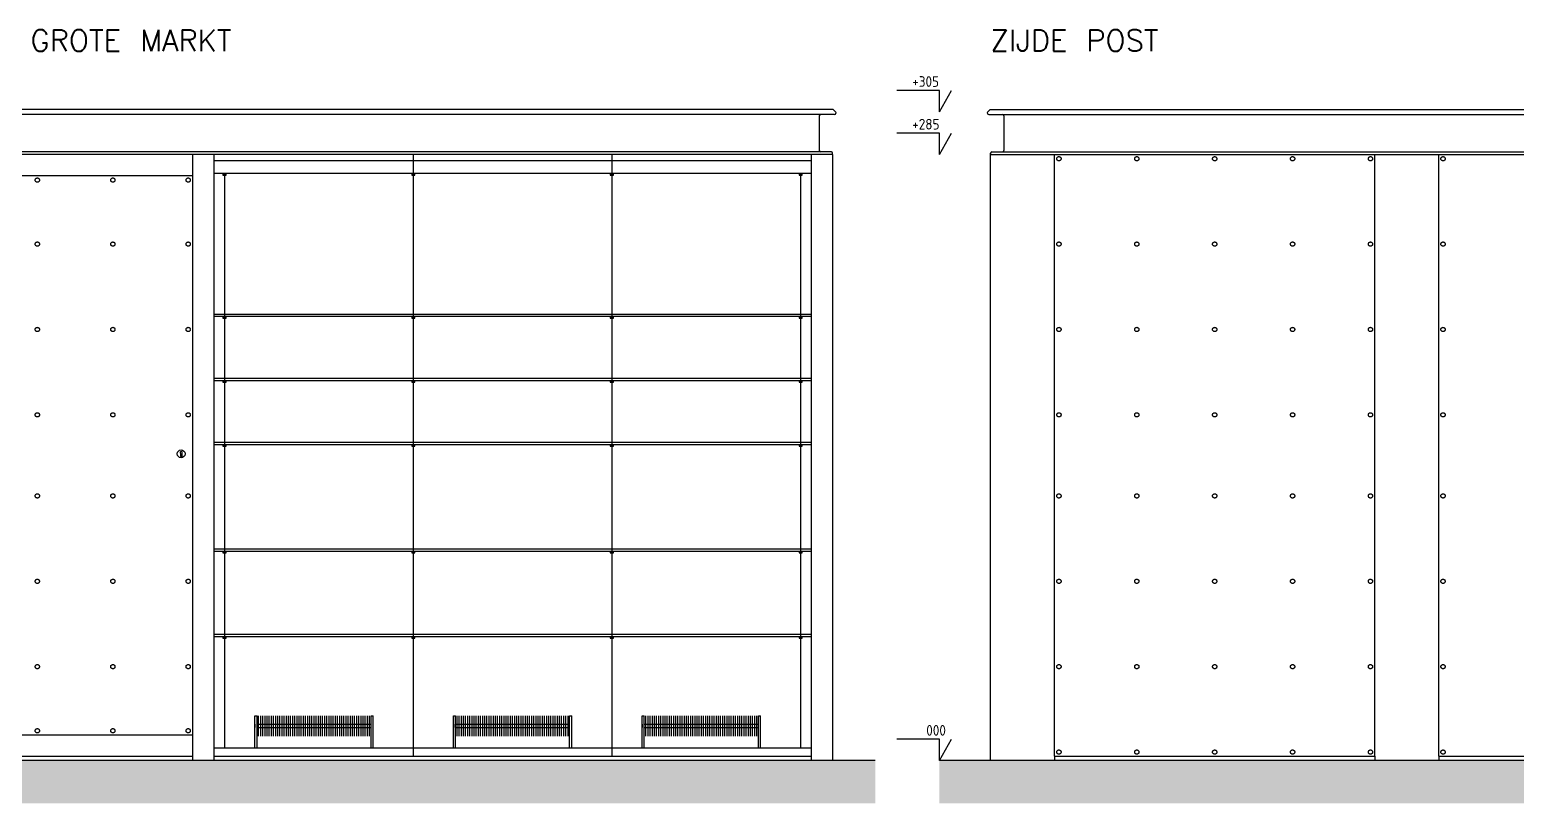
# Model space of a CAD drawing. Header units: centimetres. Extents: x -2527 to 4829, y -303 to 1224.
# Drawn here: x 920 to 1617, y -303 to 60 of the extents above; entities that cross this region are included whole.
import ezdxf

# ---------------------------------------------------------------- set-up
doc = ezdxf.new("R2010")
doc.units = ezdxf.units.CM
doc.header["$MEASUREMENT"] = 0
doc.linetypes.add('DASHDOT', pattern=[1, 0.5, -0.25, 0, -0.25])
doc.linetypes.add('DASHED', pattern=[19.05, 12.7, -6.35])
doc.layers.get('0').update_dxf_attribs({"linetype": 'CONTINUOUS'})
for name, color, linetype in [('20-DIM', 2, 'CONTINUOUS'), ('20-TXT-50', 4, 'CONTINUOUS'), ('AANZ', 1, 'CONTINUOUS'), ('AFWERKING', 1, 'CONTINUOUS'), ('BET-WAND-SOLID', 253, 'CONTINUOUS'), ('MAAIVELD', 3, 'CONTINUOUS'), ('METSELWERK', 1, 'CONTINUOUS')]:
    doc.layers.add(name, color=color, linetype=linetype)
doc.styles.add('20-ST-50', font='txt.shx', dxfattribs={"height": 10})
doc.styles.add('CAAA_VZW', font='ISO')

# ---------------------------------------------------------------- blocks, each defined once
blk = doc.blocks.new('NIVO20')
at = {"color": 0, "linetype": 'ByBlock'}
for p, q in [((0, 0), (-5.77, 10)), ((0, 10), (20, 10)), ((0, 0), (0, 10))]:
    blk.add_line(p, q, dxfattribs=at)
at = {"color": 0, "linetype": 'ByBlock', "style": 'CAAA_VZW'}
blk.add_attdef('NIVO', (0, 11.67), '', height=5, dxfattribs=at)

msp = doc.modelspace()

# ---------------------------------------------------------------- hatches: boundary and pattern name
at = {"layer": 'AANZ'}
h = msp.add_hatch(color=256, dxfattribs=at)
h.paths.add_polyline_path([(1011.69, -7.93), (1010.94, -7.93), (1010.94, -8.63), (1011.69, -8.63)])
h.paths.add_polyline_path([(1012.44, -8.63), (1012.44, -7.93), (1011.69, -7.93), (1011.69, -8.63)])
h = msp.add_hatch(color=256, dxfattribs=at)
h.paths.add_polyline_path([(1100.19, -8.63), (1100.19, -7.93), (1099.44, -7.93), (1099.44, -8.63)])
h.paths.add_polyline_path([(1100.94, -8.63), (1100.94, -7.93), (1100.19, -7.93), (1100.19, -8.63)])
h = msp.add_hatch(color=256, dxfattribs=at)
h.paths.add_polyline_path([(1192.44, -8.63), (1193.19, -8.63), (1193.19, -7.93), (1192.44, -7.93)])
h.paths.add_polyline_path([(1193.94, -7.93), (1193.19, -7.93), (1193.19, -8.63), (1193.94, -8.63)])
h = msp.add_hatch(color=256, dxfattribs=at)
h.paths.add_polyline_path([(1280.94, -7.93), (1280.94, -8.63), (1281.69, -8.63), (1281.69, -7.93)])
h.paths.add_polyline_path([(1281.69, -8.63), (1282.44, -8.63), (1282.44, -7.93), (1281.69, -7.93)])
h = msp.add_hatch(color=256, dxfattribs=at)
h.paths.add_polyline_path([(1011.69, -74.93), (1010.94, -74.93), (1010.94, -75.63), (1011.69, -75.63)])
h.paths.add_polyline_path([(1012.44, -74.93), (1011.69, -74.93), (1011.69, -75.63), (1012.44, -75.63)])
h = msp.add_hatch(color=256, dxfattribs=at)
h.paths.add_polyline_path([(1100.19, -74.93), (1099.44, -74.93), (1099.44, -75.63), (1100.19, -75.63)])
h.paths.add_polyline_path([(1100.94, -74.93), (1100.19, -74.93), (1100.19, -75.63), (1100.94, -75.63)])
h = msp.add_hatch(color=256, dxfattribs=at)
h.paths.add_polyline_path([(1193.19, -74.93), (1192.44, -74.93), (1192.44, -75.63), (1193.19, -75.63)])
h.paths.add_polyline_path([(1193.94, -74.93), (1193.19, -74.93), (1193.19, -75.63), (1193.94, -75.63)])
h = msp.add_hatch(color=256, dxfattribs=at)
h.paths.add_polyline_path([(1281.69, -74.93), (1280.94, -74.93), (1280.94, -75.63), (1281.69, -75.63)])
h.paths.add_polyline_path([(1282.44, -74.93), (1281.69, -74.93), (1281.69, -75.63), (1282.44, -75.63)])
h = msp.add_hatch(color=256, dxfattribs=at)
h.paths.add_polyline_path([(1011.69, -104.93), (1010.94, -104.93), (1010.94, -105.63), (1011.69, -105.63)])
h.paths.add_polyline_path([(1012.44, -104.93), (1011.69, -104.93), (1011.69, -105.63), (1012.44, -105.63)])
h = msp.add_hatch(color=256, dxfattribs=at)
h.paths.add_polyline_path([(1100.19, -104.93), (1099.44, -104.93), (1099.44, -105.63), (1100.19, -105.63)])
h.paths.add_polyline_path([(1100.94, -104.93), (1100.19, -104.93), (1100.19, -105.63), (1100.94, -105.63)])
h = msp.add_hatch(color=256, dxfattribs=at)
h.paths.add_polyline_path([(1193.19, -104.93), (1192.44, -104.93), (1192.44, -105.63), (1193.19, -105.63)])
h.paths.add_polyline_path([(1193.94, -104.93), (1193.19, -104.93), (1193.19, -105.63), (1193.94, -105.63)])
h = msp.add_hatch(color=256, dxfattribs=at)
h.paths.add_polyline_path([(1281.69, -104.93), (1280.94, -104.93), (1280.94, -105.63), (1281.69, -105.63)])
h.paths.add_polyline_path([(1282.44, -104.93), (1281.69, -104.93), (1281.69, -105.63), (1282.44, -105.63)])
h = msp.add_hatch(color=256, dxfattribs=at)
h.paths.add_polyline_path([(1011.69, -134.93), (1010.94, -134.93), (1010.94, -135.63), (1011.69, -135.63)])
h.paths.add_polyline_path([(1012.44, -134.93), (1011.69, -134.93), (1011.69, -135.63), (1012.44, -135.63)])
h = msp.add_hatch(color=256, dxfattribs=at)
h.paths.add_polyline_path([(1100.19, -134.93), (1099.44, -134.93), (1099.44, -135.63), (1100.19, -135.63)])
h.paths.add_polyline_path([(1100.94, -134.93), (1100.19, -134.93), (1100.19, -135.63), (1100.94, -135.63)])
h = msp.add_hatch(color=256, dxfattribs=at)
h.paths.add_polyline_path([(1193.19, -134.93), (1192.44, -134.93), (1192.44, -135.63), (1193.19, -135.63)])
h.paths.add_polyline_path([(1193.94, -134.93), (1193.19, -134.93), (1193.19, -135.63), (1193.94, -135.63)])
h = msp.add_hatch(color=256, dxfattribs=at)
h.paths.add_polyline_path([(1281.69, -134.93), (1280.94, -134.93), (1280.94, -135.63), (1281.69, -135.63)])
h.paths.add_polyline_path([(1282.44, -134.93), (1281.69, -134.93), (1281.69, -135.63), (1282.44, -135.63)])
h = msp.add_hatch(color=256, dxfattribs=at)
h.paths.add_polyline_path([(1011.69, -184.93), (1010.94, -184.93), (1010.94, -185.63), (1011.69, -185.63)])
h.paths.add_polyline_path([(1012.44, -184.93), (1011.69, -184.93), (1011.69, -185.63), (1012.44, -185.63)])
h = msp.add_hatch(color=256, dxfattribs=at)
h.paths.add_polyline_path([(1100.19, -184.93), (1099.44, -184.93), (1099.44, -185.63), (1100.19, -185.63)])
h.paths.add_polyline_path([(1100.94, -184.93), (1100.19, -184.93), (1100.19, -185.63), (1100.94, -185.63)])
h = msp.add_hatch(color=256, dxfattribs=at)
h.paths.add_polyline_path([(1193.19, -184.93), (1192.44, -184.93), (1192.44, -185.63), (1193.19, -185.63)])
h.paths.add_polyline_path([(1193.94, -184.93), (1193.19, -184.93), (1193.19, -185.63), (1193.94, -185.63)])
h = msp.add_hatch(color=256, dxfattribs=at)
h.paths.add_polyline_path([(1281.69, -184.93), (1280.94, -184.93), (1280.94, -185.63), (1281.69, -185.63)])
h.paths.add_polyline_path([(1282.44, -184.93), (1281.69, -184.93), (1281.69, -185.63), (1282.44, -185.63)])
h = msp.add_hatch(color=256, dxfattribs=at)
h.paths.add_polyline_path([(1011.69, -224.93), (1010.94, -224.93), (1010.94, -225.63), (1011.69, -225.63)])
h.paths.add_polyline_path([(1012.44, -224.93), (1011.69, -224.93), (1011.69, -225.63), (1012.44, -225.63)])
h = msp.add_hatch(color=256, dxfattribs=at)
h.paths.add_polyline_path([(1100.19, -224.93), (1099.44, -224.93), (1099.44, -225.63), (1100.19, -225.63)])
h.paths.add_polyline_path([(1100.94, -224.93), (1100.19, -224.93), (1100.19, -225.63), (1100.94, -225.63)])
h = msp.add_hatch(color=256, dxfattribs=at)
h.paths.add_polyline_path([(1193.19, -224.93), (1192.44, -224.93), (1192.44, -225.63), (1193.19, -225.63)])
h.paths.add_polyline_path([(1193.94, -224.93), (1193.19, -224.93), (1193.19, -225.63), (1193.94, -225.63)])
h = msp.add_hatch(color=256, dxfattribs=at)
h.paths.add_polyline_path([(1281.69, -224.93), (1280.94, -224.93), (1280.94, -225.63), (1281.69, -225.63)])
h.paths.add_polyline_path([(1282.44, -224.93), (1281.69, -224.93), (1281.69, -225.63), (1282.44, -225.63)])
at = {"layer": 'BET-WAND-SOLID', "linetype": 'DASHDOT'}
for points in [[(1316.69, -282.93), (852.66, -282.93), (852.66, -302.93), (1316.69, -302.93)], [(1870.72, -282.93), (1346.69, -282.93), (1346.69, -302.93), (1870.72, -302.93)]]:
    msp.add_hatch(color=256, dxfattribs=at).paths.add_polyline_path(points)

# ---------------------------------------------------------------- linework, layer by layer
at = {"layer": 'AANZ'}
for p, q in [((1296.9, 22.07), (876.48, 22.07)), ((1296.9, 22.07), (1298.07, 21.02)), ((1370.51, 22.07), (1369.34, 21.02)), ((1370.51, 22.07), (1850.92, 22.07)), ((1297.58, 19.82), (875.8, 19.82)), ((1290.44, 19.22), (1290.44, 2.92)), ((1369.83, 19.82), (1851.6, 19.82)), ((1376.97, 19.22), (1376.97, 2.92)), ((1296.69, 1.07), (876.69, 1.07)), ((1296.09, 2.32), (882.34, 2.32)), ((996.69, 1.07), (996.69, -282.93)), ((1006.69, 1.07), (1006.69, -280.93)), ((1100.19, 1.07), (1100.19, -280.93)), ((1193.19, 1.07), (1193.19, -280.93)), ((1286.69, 1.07), (1286.69, -282.93)), ((1296.09, 2.32), (1291.04, 2.32)), ((1296.69, 1.07), (1296.69, 1.72)), ((1296.69, 1.07), (1296.69, -282.93)), ((1370.72, 1.07), (1370.72, 1.72)), ((1370.72, -282.93), (1370.72, 1.07)), ((1370.72, 1.07), (1850.72, 1.07)), ((1371.32, 2.32), (1850.12, 2.32)), ((1400.72, -280.93), (1400.72, 1.07)), ((1550.72, -280.93), (1550.72, 1.07)), ((1580.72, -280.93), (1580.72, 1.07)), ((1006.69, -1.93), (1006.69, -282.93)), ((1286.69, -1.93), (1006.69, -1.93)), ((1286.69, -1.93), (1286.69, -278.93)), ((996.69, -8.93), (886.69, -8.93)), ((1286.69, -7.93), (1006.69, -7.93)), ((1011.69, -7.93), (1011.69, -276.93)), ((1281.69, -7.93), (1281.69, -276.93)), ((1286.69, -73.93), (1006.69, -73.93)), ((1286.69, -74.93), (1006.69, -74.93)), ((1286.69, -103.93), (1006.69, -103.93)), ((1286.69, -104.93), (1006.69, -104.93)), ((991.07, -139.02), (991.07, -140.45)), ((991.67, -139.02), (991.67, -140.45)), ((1286.69, -133.93), (1006.69, -133.93)), ((1286.69, -134.93), (1006.69, -134.93)), ((991.07, -140.45), (991.67, -140.45)), ((1286.69, -183.93), (1006.69, -183.93)), ((1286.69, -184.93), (1006.69, -184.93)), ((1286.69, -223.93), (1006.69, -223.93)), ((1286.69, -224.93), (1006.69, -224.93)), ((1025.94, -276.93), (1025.94, -261.93)), ((1025.94, -261.93), (1026.94, -261.93)), ((1026.94, -276.93), (1026.94, -261.93)), ((1027.69, -271.43), (1027.69, -261.93)), ((1028.69, -271.43), (1028.69, -261.93)), ((1029.69, -271.43), (1029.69, -261.93)), ((1030.69, -271.43), (1030.69, -261.93)), ((1031.69, -271.43), (1031.69, -261.93)), ((1032.69, -271.43), (1032.69, -261.93)), ((1033.69, -271.43), (1033.69, -261.93)), ((1034.69, -271.43), (1034.69, -261.93)), ((1035.69, -271.43), (1035.69, -261.93)), ((1036.69, -271.43), (1036.69, -261.93)), ((1037.69, -271.43), (1037.69, -261.93)), ((1038.69, -271.43), (1038.69, -261.93)), ((1039.69, -271.43), (1039.69, -261.93)), ((1040.69, -271.43), (1040.69, -261.93)), ((1041.69, -271.43), (1041.69, -261.93)), ((1042.69, -271.43), (1042.69, -261.93)), ((1043.69, -271.43), (1043.69, -261.93)), ((1044.69, -271.43), (1044.69, -261.93)), ((1045.69, -271.43), (1045.69, -261.93)), ((1046.69, -271.43), (1046.69, -261.93)), ((1047.69, -271.43), (1047.69, -261.93)), ((1048.69, -271.43), (1048.69, -261.93)), ((1049.69, -271.43), (1049.69, -261.93)), ((1050.69, -271.43), (1050.69, -261.93)), ((1051.69, -271.43), (1051.69, -261.93)), ((1052.69, -271.43), (1052.69, -261.93)), ((1053.69, -271.43), (1053.69, -261.93)), ((1054.69, -271.43), (1054.69, -261.93)), ((1055.69, -271.43), (1055.69, -261.93)), ((1056.69, -271.43), (1056.69, -261.93)), ((1057.69, -271.43), (1057.69, -261.93)), ((1058.69, -271.43), (1058.69, -261.93)), ((1059.69, -271.43), (1059.69, -261.93)), ((1060.69, -271.43), (1060.69, -261.93)), ((1061.69, -271.43), (1061.69, -261.93)), ((1062.69, -271.43), (1062.69, -261.93)), ((1063.69, -271.43), (1063.69, -261.93)), ((1064.69, -271.43), (1064.69, -261.93)), ((1065.69, -271.43), (1065.69, -261.93)), ((1066.69, -271.43), (1066.69, -261.93)), ((1067.69, -271.43), (1067.69, -261.93)), ((1068.69, -271.43), (1068.69, -261.93)), ((1069.69, -271.43), (1069.69, -261.93)), ((1070.69, -271.43), (1070.69, -261.93)), ((1071.69, -271.43), (1071.69, -261.93)), ((1072.69, -271.43), (1072.69, -261.93)), ((1073.69, -271.43), (1073.69, -261.93)), ((1074.69, -271.43), (1074.69, -261.93)), ((1075.69, -271.43), (1075.69, -261.93)), ((1076.69, -271.43), (1076.69, -261.93)), ((1077.69, -271.43), (1077.69, -261.93)), ((1078.69, -271.43), (1078.69, -261.93)), ((1079.69, -271.43), (1079.69, -261.93)), ((1080.44, -276.93), (1080.44, -261.93)), ((1080.44, -261.93), (1081.44, -261.93)), ((1081.44, -276.93), (1081.44, -261.93)), ((1118.94, -276.93), (1118.94, -261.93)), ((1118.94, -261.93), (1119.94, -261.93)), ((1119.94, -276.93), (1119.94, -261.93)), ((1120.69, -271.43), (1120.69, -261.93)), ((1121.69, -271.43), (1121.69, -261.93)), ((1122.69, -271.43), (1122.69, -261.93)), ((1123.69, -271.43), (1123.69, -261.93)), ((1124.69, -271.43), (1124.69, -261.93)), ((1125.69, -271.43), (1125.69, -261.93)), ((1126.69, -271.43), (1126.69, -261.93)), ((1127.69, -271.43), (1127.69, -261.93)), ((1128.69, -271.43), (1128.69, -261.93)), ((1129.69, -271.43), (1129.69, -261.93)), ((1130.69, -271.43), (1130.69, -261.93)), ((1131.69, -271.43), (1131.69, -261.93)), ((1132.69, -271.43), (1132.69, -261.93)), ((1133.69, -271.43), (1133.69, -261.93)), ((1134.69, -271.43), (1134.69, -261.93)), ((1135.69, -271.43), (1135.69, -261.93)), ((1136.69, -271.43), (1136.69, -261.93)), ((1137.69, -271.43), (1137.69, -261.93)), ((1138.69, -271.43), (1138.69, -261.93)), ((1139.69, -271.43), (1139.69, -261.93)), ((1140.69, -271.43), (1140.69, -261.93)), ((1141.69, -271.43), (1141.69, -261.93)), ((1142.69, -271.43), (1142.69, -261.93)), ((1143.69, -271.43), (1143.69, -261.93)), ((1144.69, -271.43), (1144.69, -261.93)), ((1145.69, -271.43), (1145.69, -261.93)), ((1146.69, -271.43), (1146.69, -261.93)), ((1147.69, -271.43), (1147.69, -261.93)), ((1148.69, -271.43), (1148.69, -261.93)), ((1149.69, -271.43), (1149.69, -261.93)), ((1150.69, -271.43), (1150.69, -261.93)), ((1151.69, -271.43), (1151.69, -261.93)), ((1152.69, -271.43), (1152.69, -261.93)), ((1153.69, -271.43), (1153.69, -261.93)), ((1154.69, -271.43), (1154.69, -261.93)), ((1155.69, -271.43), (1155.69, -261.93)), ((1156.69, -271.43), (1156.69, -261.93)), ((1157.69, -271.43), (1157.69, -261.93)), ((1158.69, -271.43), (1158.69, -261.93)), ((1159.69, -271.43), (1159.69, -261.93)), ((1160.69, -271.43), (1160.69, -261.93)), ((1161.69, -271.43), (1161.69, -261.93)), ((1162.69, -271.43), (1162.69, -261.93)), ((1163.69, -271.43), (1163.69, -261.93)), ((1164.69, -271.43), (1164.69, -261.93)), ((1165.69, -271.43), (1165.69, -261.93)), ((1166.69, -271.43), (1166.69, -261.93)), ((1167.69, -271.43), (1167.69, -261.93)), ((1168.69, -271.43), (1168.69, -261.93)), ((1169.69, -271.43), (1169.69, -261.93)), ((1170.69, -271.43), (1170.69, -261.93)), ((1171.69, -271.43), (1171.69, -261.93)), ((1172.69, -271.43), (1172.69, -261.93)), ((1173.44, -276.93), (1173.44, -261.93)), ((1173.44, -261.93), (1174.44, -261.93)), ((1174.44, -276.93), (1174.44, -261.93)), ((1207.44, -276.93), (1207.44, -261.93)), ((1207.44, -261.93), (1208.44, -261.93)), ((1208.44, -276.93), (1208.44, -261.93)), ((1209.19, -271.43), (1209.19, -261.93)), ((1210.19, -271.43), (1210.19, -261.93)), ((1211.19, -271.43), (1211.19, -261.93)), ((1212.19, -271.43), (1212.19, -261.93)), ((1213.19, -271.43), (1213.19, -261.93)), ((1214.19, -271.43), (1214.19, -261.93)), ((1215.19, -271.43), (1215.19, -261.93)), ((1216.19, -271.43), (1216.19, -261.93)), ((1217.19, -271.43), (1217.19, -261.93)), ((1218.19, -271.43), (1218.19, -261.93)), ((1219.19, -271.43), (1219.19, -261.93)), ((1220.19, -271.43), (1220.19, -261.93)), ((1221.19, -271.43), (1221.19, -261.93)), ((1222.19, -271.43), (1222.19, -261.93)), ((1223.19, -271.43), (1223.19, -261.93)), ((1224.19, -271.43), (1224.19, -261.93)), ((1225.19, -271.43), (1225.19, -261.93)), ((1226.19, -271.43), (1226.19, -261.93)), ((1227.19, -271.43), (1227.19, -261.93)), ((1228.19, -271.43), (1228.19, -261.93)), ((1229.19, -271.43), (1229.19, -261.93)), ((1230.19, -271.43), (1230.19, -261.93)), ((1231.19, -271.43), (1231.19, -261.93)), ((1232.19, -271.43), (1232.19, -261.93)), ((1233.19, -271.43), (1233.19, -261.93)), ((1234.19, -271.43), (1234.19, -261.93)), ((1235.19, -271.43), (1235.19, -261.93)), ((1236.19, -271.43), (1236.19, -261.93)), ((1237.19, -271.43), (1237.19, -261.93)), ((1238.19, -271.43), (1238.19, -261.93)), ((1239.19, -271.43), (1239.19, -261.93)), ((1240.19, -271.43), (1240.19, -261.93)), ((1241.19, -271.43), (1241.19, -261.93)), ((1242.19, -271.43), (1242.19, -261.93)), ((1243.19, -271.43), (1243.19, -261.93)), ((1244.19, -271.43), (1244.19, -261.93)), ((1245.19, -271.43), (1245.19, -261.93)), ((1246.19, -271.43), (1246.19, -261.93)), ((1247.19, -271.43), (1247.19, -261.93)), ((1248.19, -271.43), (1248.19, -261.93)), ((1249.19, -271.43), (1249.19, -261.93)), ((1250.19, -271.43), (1250.19, -261.93)), ((1251.19, -271.43), (1251.19, -261.93)), ((1252.19, -271.43), (1252.19, -261.93)), ((1253.19, -271.43), (1253.19, -261.93)), ((1254.19, -271.43), (1254.19, -261.93)), ((1255.19, -271.43), (1255.19, -261.93)), ((1256.19, -271.43), (1256.19, -261.93)), ((1257.19, -271.43), (1257.19, -261.93)), ((1258.19, -271.43), (1258.19, -261.93)), ((1259.19, -271.43), (1259.19, -261.93)), ((1260.19, -271.43), (1260.19, -261.93)), ((1261.19, -271.43), (1261.19, -261.93)), ((1261.94, -276.93), (1261.94, -261.93)), ((1261.94, -261.93), (1262.94, -261.93)), ((1262.94, -276.93), (1262.94, -261.93)), ((886.69, -270.93), (996.69, -270.93)), ((1006.69, -276.93), (1286.69, -276.93)), ((886.69, -280.93), (996.69, -280.93)), ((1006.69, -280.93), (1286.69, -280.93)), ((1400.72, -280.93), (1550.72, -280.93)), ((1580.72, -280.93), (1820.72, -280.93))]:
    msp.add_line(p, q, dxfattribs=at)
for points in [[(1010.94, -8.63), (1012.44, -8.63), (1012.44, -7.93), (1010.94, -7.93)], [(1099.44, -8.63), (1100.94, -8.63), (1100.94, -7.93), (1099.44, -7.93)], [(1192.44, -8.63), (1193.94, -8.63), (1193.94, -7.93), (1192.44, -7.93)], [(1280.94, -8.63), (1282.44, -8.63), (1282.44, -7.93), (1280.94, -7.93)], [(1010.94, -75.63), (1012.44, -75.63), (1012.44, -74.93), (1010.94, -74.93)], [(1099.44, -75.63), (1100.94, -75.63), (1100.94, -74.93), (1099.44, -74.93)], [(1192.44, -75.63), (1193.94, -75.63), (1193.94, -74.93), (1192.44, -74.93)], [(1280.94, -75.63), (1282.44, -75.63), (1282.44, -74.93), (1280.94, -74.93)], [(1010.94, -105.63), (1012.44, -105.63), (1012.44, -104.93), (1010.94, -104.93)], [(1099.44, -105.63), (1100.94, -105.63), (1100.94, -104.93), (1099.44, -104.93)], [(1192.44, -105.63), (1193.94, -105.63), (1193.94, -104.93), (1192.44, -104.93)], [(1280.94, -105.63), (1282.44, -105.63), (1282.44, -104.93), (1280.94, -104.93)], [(1010.94, -135.63), (1012.44, -135.63), (1012.44, -134.93), (1010.94, -134.93)], [(1099.44, -135.63), (1100.94, -135.63), (1100.94, -134.93), (1099.44, -134.93)], [(1192.44, -135.63), (1193.94, -135.63), (1193.94, -134.93), (1192.44, -134.93)], [(1280.94, -135.63), (1282.44, -135.63), (1282.44, -134.93), (1280.94, -134.93)], [(1010.94, -185.63), (1012.44, -185.63), (1012.44, -184.93), (1010.94, -184.93)], [(1099.44, -185.63), (1100.94, -185.63), (1100.94, -184.93), (1099.44, -184.93)], [(1192.44, -185.63), (1193.94, -185.63), (1193.94, -184.93), (1192.44, -184.93)], [(1280.94, -185.63), (1282.44, -185.63), (1282.44, -184.93), (1280.94, -184.93)], [(1010.94, -225.63), (1012.44, -225.63), (1012.44, -224.93), (1010.94, -224.93)], [(1099.44, -225.63), (1100.94, -225.63), (1100.94, -224.93), (1099.44, -224.93)], [(1192.44, -225.63), (1193.94, -225.63), (1193.94, -224.93), (1192.44, -224.93)], [(1280.94, -225.63), (1282.44, -225.63), (1282.44, -224.93), (1280.94, -224.93)]]:
    msp.add_lwpolyline(points, close=True, dxfattribs=at)
for points in [[(1025.94, -265.93), (1025.94, -267.43)], [(1026.94, -265.93), (1080.44, -265.93)], [(1026.94, -267.43), (1080.44, -267.43)], [(1081.44, -267.43), (1081.44, -265.93)], [(1118.94, -265.93), (1118.94, -267.43)], [(1119.94, -265.93), (1173.44, -265.93)], [(1119.94, -267.43), (1173.44, -267.43)], [(1174.44, -267.43), (1174.44, -265.93)], [(1207.44, -265.93), (1207.44, -267.43)], [(1208.44, -265.93), (1261.94, -265.93)], [(1208.44, -267.43), (1261.94, -267.43)], [(1262.94, -267.43), (1262.94, -265.93)]]:
    msp.add_lwpolyline(points, dxfattribs=at)
for centre, radius, start, end in [((1297.58, 20.52), 0.7, 270, 45.0965), ((1369.83, 20.52), 0.7, 134.9035, 270), ((1291.04, 19.22), 0.6, 90, 180), ((1376.37, 19.22), 0.6, 0, 90), ((1291.04, 2.92), 0.6, 180, 270), ((1296.09, 1.72), 0.6, 0, 90), ((1371.32, 1.72), 0.6, 90, 180), ((1376.37, 2.92), 0.6, 270, 360), ((991.37, -138.62), 0.5, 306.8699, 233.1301)]:
    msp.add_arc(centre, radius, start, end, dxfattribs=at)
at = {"layer": 'AFWERKING', "linetype": 'DASHED'}
for centre in [(1402.72, -0.93), (1439.22, -0.93), (1475.72, -0.93), (1512.22, -0.93), (1548.72, -0.93), (1582.72, -0.93), (923.99, -10.93), (959.39, -10.93), (994.69, -10.93), (923.99, -40.93), (959.39, -40.93), (994.69, -40.93), (1402.72, -40.93), (1439.22, -40.93), (1475.72, -40.93), (1512.22, -40.93), (1548.72, -40.93), (1582.72, -40.93), (923.99, -80.93), (959.39, -80.93), (994.69, -80.93), (1402.72, -80.93), (1439.22, -80.93), (1475.72, -80.93), (1512.22, -80.93), (1548.72, -80.93), (1582.72, -80.93), (923.99, -120.93), (959.39, -120.93), (994.69, -120.93), (1402.72, -120.93), (1439.22, -120.93), (1475.72, -120.93), (1512.22, -120.93), (1548.72, -120.93), (1582.72, -120.93), (923.99, -158.93), (959.39, -158.93), (994.69, -158.93), (1402.72, -158.93), (1439.22, -158.93), (1475.72, -158.93), (1512.22, -158.93), (1548.72, -158.93), (1582.72, -158.93), (923.99, -198.93), (959.39, -198.93), (994.69, -198.93), (1402.72, -198.93), (1439.22, -198.93), (1475.72, -198.93), (1512.22, -198.93), (1548.72, -198.93), (1582.72, -198.93), (923.99, -238.93), (959.39, -238.93), (994.69, -238.93), (1402.72, -238.93), (1439.22, -238.93), (1475.72, -238.93), (1512.22, -238.93), (1548.72, -238.93), (1582.72, -238.93), (923.99, -268.93), (959.39, -268.93), (994.69, -268.93), (1402.72, -278.93), (1439.22, -278.93), (1475.72, -278.93), (1512.22, -278.93), (1548.72, -278.93), (1582.72, -278.93)]:
    msp.add_circle(centre, 1, dxfattribs=at)
at = {"layer": 'AFWERKING'}
msp.add_circle((991.37, -139.19), 1.84, dxfattribs=at)
at = {"layer": 'MAAIVELD'}
for p, q in [((1316.69, -282.93), (852.66, -282.93)), ((1870.72, -282.93), (1346.69, -282.93))]:
    msp.add_line(p, q, dxfattribs=at)
at = {"layer": 'METSELWERK', "linetype": 'DASHED'}
for p, q in [((1400.72, -280.93), (1400.72, -282.93)), ((1550.72, -280.93), (1550.72, -282.93)), ((1580.72, -280.93), (1580.72, -282.93))]:
    msp.add_line(p, q, dxfattribs=at)

# ---------------------------------------------------------------- block references
at = {"layer": '20-DIM'}
ref = msp.add_blockref('NIVO20', (1346.69, 21.07), dxfattribs=dict(at, xscale=-1))
ref.add_attrib('NIVO', '+305', (1333.98, 32.74), dxfattribs={"layer": '0', "color": 0, "linetype": 'ByBlock', "height": 5, "style": 'CAAA_VZW'})
ref = msp.add_blockref('NIVO20', (1346.69, 1.07), dxfattribs=dict(at, xscale=-1))
ref.add_attrib('NIVO', '+285', (1333.98, 12.74), dxfattribs={"layer": '0', "color": 0, "linetype": 'ByBlock', "height": 5, "style": 'CAAA_VZW'})
ref = msp.add_blockref('NIVO20', (1346.69, -282.93), dxfattribs=dict(at, xscale=-1))
ref.add_attrib('NIVO', ' 000', (1337.68, -271.26), dxfattribs={"layer": '0', "color": 0, "linetype": 'ByBlock', "height": 5, "style": 'CAAA_VZW'})

# ---------------------------------------------------------------- texts
at = {"layer": '20-TXT-50', "style": '20-ST-50'}
for s, p in [('ZIJDE GROTE MARKT', (875.87, 49.51)), ('ZIJDE POST', (1370.65, 49.51))]:
    msp.add_text(s, height=10, dxfattribs=at).set_placement(p)

doc.saveas('drawing.dxf')
